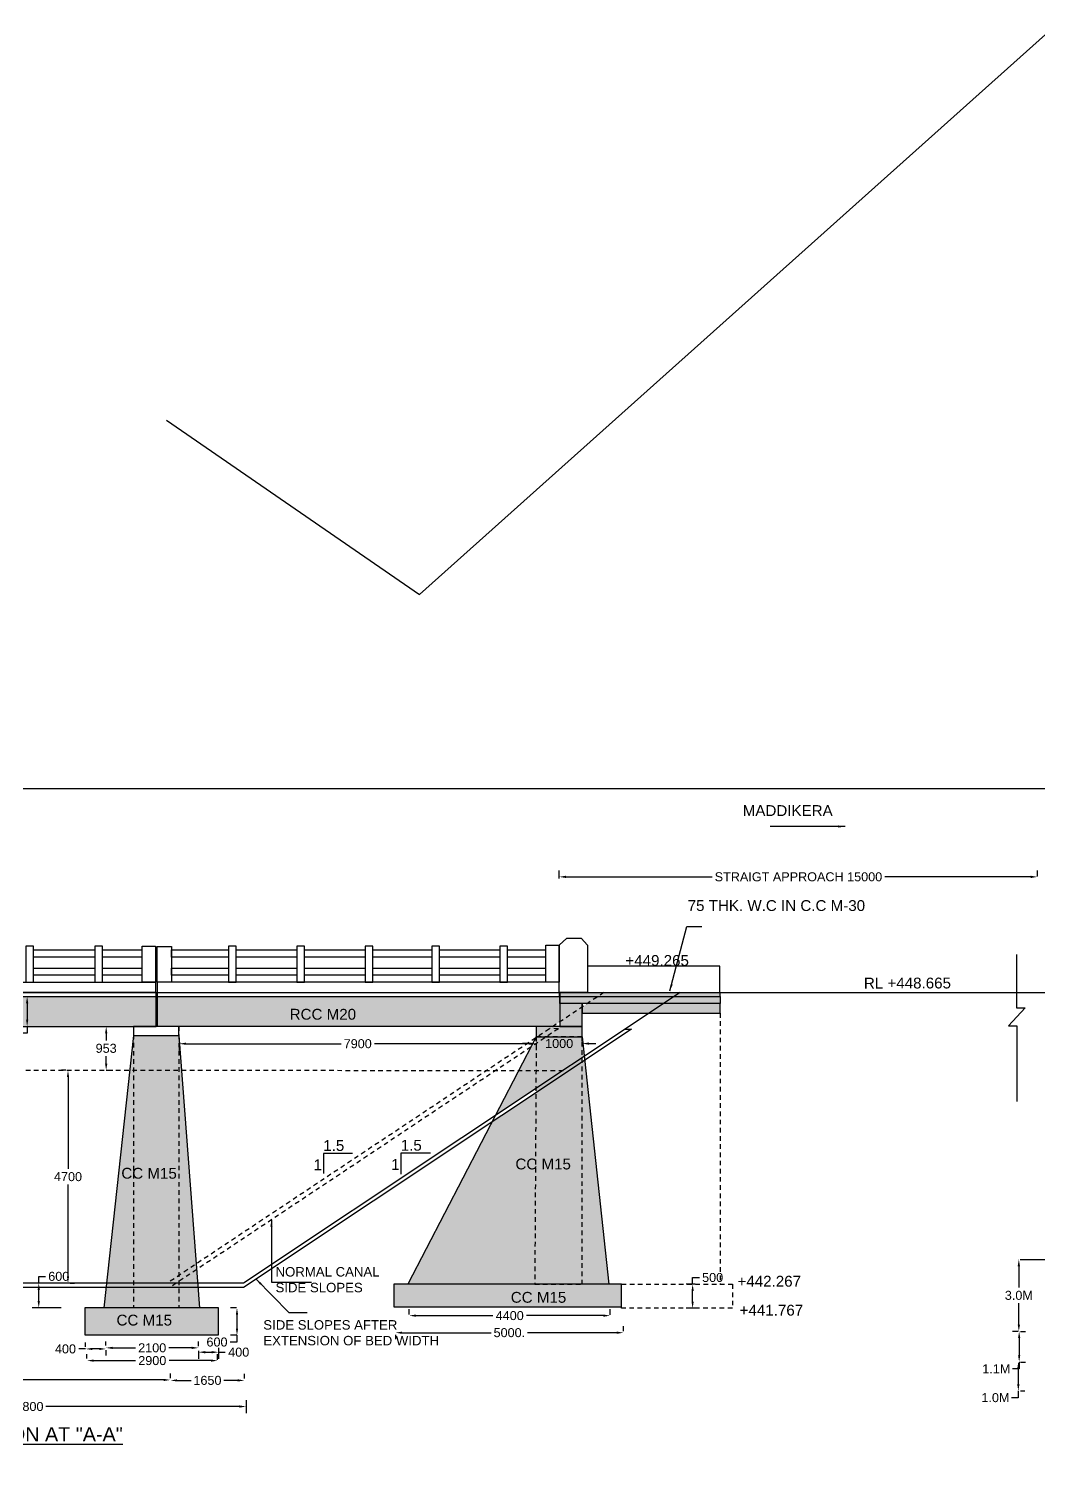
# Model space of a CAD drawing. Header units: inches. Extents: x 326 to 450, y 282 to 479.
# Drawn here: x 364.37 to 392.33, y 337.73 to 377.89 of the extents above; entities that cross this region are included whole.
import ezdxf

# ---------------------------------------------------------------- set-up
doc = ezdxf.new("R2010")
doc.units = ezdxf.units.IN
doc.header["$MEASUREMENT"] = 0
doc.linetypes.add('HIDDEN', pattern=[9.525, 6.35, -3.175])
for name, color, linetype in [('DIMENSION', 7, 'Continuous'), ('DRAWING', 7, 'Continuous'), ('HATCH', 7, 'Continuous'), ('TEXT', 7, 'Continuous')]:
    doc.layers.add(name, color=color, linetype=linetype)
doc.styles.get("Standard").update_dxf_attribs({"font": 'arial.ttf'})
doc.dimstyles.get("Standard").update_dxf_attribs({"dimtxt": 0.18, "dimasz": 0.1875, "dimexe": 0.18, "dimexo": 0.0625, "dimgap": 0.09, "dimtad": 0, "dimtih": 1, "dimtoh": 1, "dimdec": 4, "dimzin": 0, "dimdsep": 46, "dimtxsty": 'Standard', "dimcen": 0.09, "dimadec": 0, "dimazin": 0, "dimtfac": 1, "dimtdec": 4, "dimtofl": 0, "dimtmove": 0, "dimatfit": 3, "dimfxl": 1, "dimtolj": 1, "dimtzin": 0, "dimarcsym": 0})

# ---------------------------------------------------------------- blocks, each defined once
blk = doc.blocks.new('*D50')
at = {"layer": 'Defpoints', "color": 0, "ltscale": 0.02, "transparency": 16777216}
for p in [(391.746, 343.81), (391.755, 341.818), (391.772, 341.818)]:
    blk.add_point(p, dxfattribs=at)
at = {"layer": 'DIMENSION', "color": 0, "lineweight": -2, "ltscale": 0.02, "transparency": 16777216}
for p, q in [((391.809, 343.81), (391.952, 343.81)), ((391.772, 343.623), (391.772, 343.032)), ((391.772, 342.006), (391.772, 342.597)), ((391.818, 341.818), (391.952, 341.818))]:
    blk.add_line(p, q, dxfattribs=at)
at = {"layer": 'DIMENSION', "color": 0, "ltscale": 0.02, "transparency": 16777216}
for points in [[(391.741, 343.623), (391.804, 343.623), (391.772, 343.81)], [(391.741, 342.006), (391.804, 342.006), (391.772, 341.818)]]:
    blk.add_solid(points, dxfattribs=at)
at = {"layer": 'DIMENSION', "color": 0, "ltscale": 0.02, "transparency": 16777216, "insert": (391.772, 342.814), "char_height": 0.25, "attachment_point": 5}
blk.add_mtext('\\A1;3.0M', dxfattribs=at)
blk = doc.blocks.new('*D51')
at = {"layer": 'Defpoints', "color": 0, "ltscale": 0.02, "transparency": 16777216}
for p in [(391.818, 341.818), (391.755, 340.968), (391.781, 340.968)]:
    blk.add_point(p, dxfattribs=at)
at = {"layer": 'DIMENSION', "color": 0, "lineweight": -2, "ltscale": 0.02, "transparency": 16777216}
for p, q in [((391.755, 341.818), (391.601, 341.818)), ((391.781, 341.631), (391.781, 341.156)), ((391.781, 340.968), (391.781, 340.781)), ((391.818, 340.968), (391.961, 340.968)), ((391.781, 340.781), (391.594, 340.781))]:
    blk.add_line(p, q, dxfattribs=at)
at = {"layer": 'DIMENSION', "color": 0, "ltscale": 0.02, "transparency": 16777216}
for points in [[(391.75, 341.631), (391.812, 341.631), (391.781, 341.818)], [(391.75, 341.156), (391.812, 341.156), (391.781, 340.968)]]:
    blk.add_solid(points, dxfattribs=at)
at = {"layer": 'DIMENSION', "color": 0, "ltscale": 0.02, "transparency": 16777216, "insert": (391.148, 340.781), "char_height": 0.25, "attachment_point": 5}
blk.add_mtext('\\A1;1.1M', dxfattribs=at)
blk = doc.blocks.new('*D52')
at = {"layer": 'Defpoints', "color": 0, "ltscale": 0.02, "transparency": 16777216}
for p in [(391.755, 340.968), (391.755, 340.168), (391.758, 340.168)]:
    blk.add_point(p, dxfattribs=at)
at = {"layer": 'DIMENSION', "color": 0, "lineweight": -2, "ltscale": 0.02, "transparency": 16777216}
for p, q in [((391.818, 340.968), (391.938, 340.968)), ((391.758, 340.781), (391.758, 340.356)), ((391.758, 340.168), (391.758, 339.981)), ((391.818, 340.168), (391.938, 340.168)), ((391.758, 339.981), (391.57, 339.981))]:
    blk.add_line(p, q, dxfattribs=at)
at = {"layer": 'DIMENSION', "color": 0, "ltscale": 0.02, "transparency": 16777216}
for points in [[(391.727, 340.781), (391.789, 340.781), (391.758, 340.968)], [(391.727, 340.356), (391.789, 340.356), (391.758, 340.168)]]:
    blk.add_solid(points, dxfattribs=at)
at = {"layer": 'DIMENSION', "color": 0, "ltscale": 0.02, "transparency": 16777216, "insert": (391.124, 339.981), "char_height": 0.25, "attachment_point": 5}
blk.add_mtext('\\A1;1.0M', dxfattribs=at)
blk = doc.blocks.new('*D94')
at = {"layer": 'Defpoints', "color": 0, "ltscale": 0.02, "transparency": 16777216}
for p in [(379.049, 354.297), (392.292, 354.405), (392.292, 354.365)]:
    blk.add_point(p, dxfattribs=at)
at = {"layer": 'DIMENSION', "color": 0, "lineweight": -2, "ltscale": 0.02, "transparency": 16777216}
for p, q in [((379.049, 354.359), (379.049, 354.585)), ((392.292, 354.427), (392.292, 354.585)), ((379.237, 354.405), (383.277, 354.405)), ((392.104, 354.405), (388.064, 354.405))]:
    blk.add_line(p, q, dxfattribs=at)
at = {"layer": 'DIMENSION', "color": 0, "ltscale": 0.02, "transparency": 16777216}
for points in [[(379.237, 354.436), (379.237, 354.373), (379.049, 354.405)], [(392.104, 354.436), (392.104, 354.373), (392.292, 354.405)]]:
    blk.add_solid(points, dxfattribs=at)
at = {"layer": 'DIMENSION', "color": 0, "ltscale": 0.02, "transparency": 16777216, "insert": (385.67, 354.405), "char_height": 0.25, "attachment_point": 5}
blk.add_mtext('\\A1;STRAIGT APPROACH 15000', dxfattribs=at)
blk = doc.blocks.new('*D98')
at = {"layer": 'Defpoints', "color": 0, "ltscale": 0.02, "transparency": 16777216}
for p in [(364.295, 351.092), (364.295, 350.262), (364.315, 350.262)]:
    blk.add_point(p, dxfattribs=at)
at = {"layer": 'DIMENSION', "color": 0, "lineweight": -2, "ltscale": 0.02, "transparency": 16777216}
for p, q in [((364.357, 351.092), (364.495, 351.092)), ((364.315, 350.904), (364.315, 350.45)), ((364.315, 350.262), (364.315, 350.075)), ((364.357, 350.262), (364.495, 350.262)), ((364.315, 350.075), (364.127, 350.075))]:
    blk.add_line(p, q, dxfattribs=at)
at = {"layer": 'DIMENSION', "color": 0, "ltscale": 0.02, "transparency": 16777216}
for points in [[(364.284, 350.904), (364.346, 350.904), (364.315, 351.092)], [(364.284, 350.45), (364.346, 350.45), (364.315, 350.262)]]:
    blk.add_solid(points, dxfattribs=at)
at = {"layer": 'DIMENSION', "color": 0, "ltscale": 0.02, "transparency": 16777216, "insert": (363.761, 350.075), "char_height": 0.25, "attachment_point": 5}
blk.add_mtext('\\A1;670', dxfattribs=at)
blk = doc.blocks.new('*D99')
at = {"layer": 'Defpoints', "color": 0, "ltscale": 0.02, "transparency": 16777216}
for p in [(366.437, 350.262), (366.503, 350.262), (366.437, 349.048)]:
    blk.add_point(p, dxfattribs=at)
at = {"layer": 'DIMENSION', "color": 0, "lineweight": -2, "ltscale": 0.02, "transparency": 16777216}
for p, q in [((366.499, 350.262), (366.683, 350.262)), ((366.503, 350.075), (366.503, 349.873)), ((366.503, 349.235), (366.503, 349.438)), ((366.499, 349.048), (366.683, 349.048))]:
    blk.add_line(p, q, dxfattribs=at)
at = {"layer": 'DIMENSION', "color": 0, "ltscale": 0.02, "transparency": 16777216}
for points in [[(366.472, 350.075), (366.535, 350.075), (366.503, 350.262)], [(366.472, 349.235), (366.535, 349.235), (366.503, 349.048)]]:
    blk.add_solid(points, dxfattribs=at)
at = {"layer": 'DIMENSION', "color": 0, "ltscale": 0.02, "transparency": 16777216, "insert": (366.503, 349.655), "char_height": 0.25, "attachment_point": 5}
blk.add_mtext('\\A1;953', dxfattribs=at)
blk = doc.blocks.new('*D100')
at = {"layer": 'Defpoints', "color": 0, "ltscale": 0.02, "transparency": 16777216}
for p in [(368.527, 349.799), (378.409, 349.855), (378.409, 349.783)]:
    blk.add_point(p, dxfattribs=at)
at = {"layer": 'DIMENSION', "color": 0, "lineweight": -2, "ltscale": 0.02, "transparency": 16777216}
for p, q in [((368.715, 349.783), (373.006, 349.783)), ((378.221, 349.783), (373.93, 349.783)), ((378.409, 349.793), (378.409, 349.603)), ((368.527, 349.736), (368.527, 349.603))]:
    blk.add_line(p, q, dxfattribs=at)
at = {"layer": 'DIMENSION', "color": 0, "ltscale": 0.02, "transparency": 16777216}
for points in [[(368.715, 349.814), (368.715, 349.752), (368.527, 349.783)], [(378.221, 349.814), (378.221, 349.752), (378.409, 349.783)]]:
    blk.add_solid(points, dxfattribs=at)
at = {"layer": 'DIMENSION', "color": 0, "ltscale": 0.02, "transparency": 16777216, "insert": (373.468, 349.783), "char_height": 0.25, "attachment_point": 5}
blk.add_mtext('\\A1;7900', dxfattribs=at)
blk = doc.blocks.new('*D101')
at = {"layer": 'Defpoints', "color": 0, "ltscale": 0.02, "transparency": 16777216}
for p in [(378.409, 349.787), (379.681, 349.788), (379.681, 349.787)]:
    blk.add_point(p, dxfattribs=at)
at = {"layer": 'DIMENSION', "color": 0, "lineweight": -2, "ltscale": 0.02, "transparency": 16777216}
for p, q in [((378.221, 349.788), (378.034, 349.788)), ((378.409, 349.85), (378.409, 349.968)), ((379.681, 349.85), (379.681, 349.968)), ((379.868, 349.788), (380.056, 349.788))]:
    blk.add_line(p, q, dxfattribs=at)
at = {"layer": 'DIMENSION', "color": 0, "ltscale": 0.02, "transparency": 16777216}
for points in [[(378.221, 349.819), (378.221, 349.757), (378.409, 349.788)], [(379.868, 349.819), (379.868, 349.757), (379.681, 349.788)]]:
    blk.add_solid(points, dxfattribs=at)
at = {"layer": 'DIMENSION', "color": 0, "ltscale": 0.02, "transparency": 16777216, "insert": (379.045, 349.788), "char_height": 0.25, "attachment_point": 5}
blk.add_mtext('\\A1;1000', dxfattribs=at)
blk = doc.blocks.new('*D102')
at = {"layer": 'Defpoints', "color": 0, "ltscale": 0.02, "transparency": 16777216}
for p in [(365.446, 349.048), (365.446, 349.048), (365.445, 343.153)]:
    blk.add_point(p, dxfattribs=at)
at = {"layer": 'DIMENSION', "color": 0, "lineweight": -2, "ltscale": 0.02, "transparency": 16777216}
for p, q in [((365.384, 349.048), (365.266, 349.048)), ((365.446, 348.861), (365.446, 346.318)), ((365.446, 343.34), (365.446, 345.883)), ((365.507, 343.153), (365.626, 343.153))]:
    blk.add_line(p, q, dxfattribs=at)
at = {"layer": 'DIMENSION', "color": 0, "ltscale": 0.02, "transparency": 16777216}
for points in [[(365.415, 348.861), (365.477, 348.861), (365.446, 349.048)], [(365.415, 343.34), (365.477, 343.34), (365.446, 343.153)]]:
    blk.add_solid(points, dxfattribs=at)
at = {"layer": 'DIMENSION', "color": 0, "ltscale": 0.02, "transparency": 16777216, "insert": (365.446, 346.101), "char_height": 0.25, "attachment_point": 5}
blk.add_mtext('\\A1;4700', dxfattribs=at)
blk = doc.blocks.new('*D114')
at = {"layer": 'Defpoints', "color": 0, "ltscale": 0.02, "transparency": 16777216}
for p in [(370.17, 342.467), (370.125, 341.708), (370.185, 341.708)]:
    blk.add_point(p, dxfattribs=at)
at = {"layer": 'DIMENSION', "color": 0, "lineweight": -2, "ltscale": 0.02, "transparency": 16777216}
for p, q in [((370.107, 342.467), (369.945, 342.467)), ((370.125, 342.28), (370.125, 341.896)), ((370.125, 341.521), (369.937, 341.521)), ((370.122, 341.708), (369.945, 341.708)), ((370.125, 341.708), (370.125, 341.521))]:
    blk.add_line(p, q, dxfattribs=at)
at = {"layer": 'DIMENSION', "color": 0, "ltscale": 0.02, "transparency": 16777216}
for points in [[(370.093, 342.28), (370.156, 342.28), (370.125, 342.467)], [(370.093, 341.896), (370.156, 341.896), (370.125, 341.708)]]:
    blk.add_solid(points, dxfattribs=at)
at = {"layer": 'DIMENSION', "color": 0, "ltscale": 0.02, "transparency": 16777216, "insert": (369.571, 341.521), "char_height": 0.25, "attachment_point": 5}
blk.add_mtext('\\A1;600', dxfattribs=at)
blk = doc.blocks.new('*D115')
at = {"layer": 'Defpoints', "color": 0, "ltscale": 0.02, "transparency": 16777216}
for p in [(369.056, 341.346), (369.615, 341.429), (369.615, 341.241)]:
    blk.add_point(p, dxfattribs=at)
at = {"layer": 'DIMENSION', "color": 0, "lineweight": -2, "ltscale": 0.02, "transparency": 16777216}
for p, q in [((369.615, 341.366), (369.615, 341.061)), ((369.056, 341.283), (369.056, 341.061)), ((369.244, 341.241), (369.427, 341.241)), ((369.615, 341.241), (369.802, 341.241))]:
    blk.add_line(p, q, dxfattribs=at)
at = {"layer": 'DIMENSION', "color": 0, "ltscale": 0.02, "transparency": 16777216}
for points in [[(369.244, 341.272), (369.244, 341.209), (369.056, 341.241)], [(369.427, 341.272), (369.427, 341.209), (369.615, 341.241)]]:
    blk.add_solid(points, dxfattribs=at)
at = {"layer": 'DIMENSION', "color": 0, "ltscale": 0.02, "transparency": 16777216, "insert": (370.173, 341.241), "char_height": 0.25, "attachment_point": 5}
blk.add_mtext('\\A1;400', dxfattribs=at)
blk = doc.blocks.new('*D116')
at = {"layer": 'Defpoints', "color": 0, "ltscale": 0.02, "transparency": 16777216}
for p in [(366.498, 341.361), (366.498, 341.361), (369.056, 341.346)]:
    blk.add_point(p, dxfattribs=at)
at = {"layer": 'DIMENSION', "color": 0, "lineweight": -2, "ltscale": 0.02, "transparency": 16777216}
for p, q in [((366.498, 341.423), (366.498, 341.541)), ((366.686, 341.361), (367.312, 341.361)), ((368.869, 341.361), (368.242, 341.361)), ((369.056, 341.408), (369.056, 341.541))]:
    blk.add_line(p, q, dxfattribs=at)
at = {"layer": 'DIMENSION', "color": 0, "ltscale": 0.02, "transparency": 16777216}
for points in [[(366.686, 341.392), (366.686, 341.329), (366.498, 341.361)], [(368.869, 341.392), (368.869, 341.329), (369.056, 341.361)]]:
    blk.add_solid(points, dxfattribs=at)
at = {"layer": 'DIMENSION', "color": 0, "ltscale": 0.02, "transparency": 16777216, "insert": (367.777, 341.361), "char_height": 0.25, "attachment_point": 5}
blk.add_mtext('\\A1;2100', dxfattribs=at)
blk = doc.blocks.new('*D117')
at = {"layer": 'Defpoints', "color": 0, "ltscale": 0.02, "transparency": 16777216}
for p in [(365.934, 341.331), (365.934, 341.331), (366.498, 341.361)]:
    blk.add_point(p, dxfattribs=at)
at = {"layer": 'DIMENSION', "color": 0, "lineweight": -2, "ltscale": 0.02, "transparency": 16777216}
for p, q in [((365.934, 341.331), (365.747, 341.331)), ((365.934, 341.393), (365.934, 341.511)), ((366.311, 341.331), (366.122, 341.331)), ((366.498, 341.298), (366.498, 341.151))]:
    blk.add_line(p, q, dxfattribs=at)
at = {"layer": 'DIMENSION', "color": 0, "ltscale": 0.02, "transparency": 16777216}
for points in [[(366.122, 341.362), (366.122, 341.299), (365.934, 341.331)], [(366.311, 341.362), (366.311, 341.299), (366.498, 341.331)]]:
    blk.add_solid(points, dxfattribs=at)
at = {"layer": 'DIMENSION', "color": 0, "ltscale": 0.02, "transparency": 16777216, "insert": (365.376, 341.331), "char_height": 0.25, "attachment_point": 5}
blk.add_mtext('\\A1;400', dxfattribs=at)
blk = doc.blocks.new('*D118')
at = {"layer": 'Defpoints', "color": 0, "ltscale": 0.02, "transparency": 16777216}
for p in [(365.972, 341.008), (369.589, 341.008), (369.589, 340.963)]:
    blk.add_point(p, dxfattribs=at)
at = {"layer": 'DIMENSION', "color": 0, "lineweight": -2, "ltscale": 0.02, "transparency": 16777216}
for p, q in [((365.972, 341.07), (365.972, 341.188)), ((366.159, 341.008), (367.315, 341.008)), ((369.402, 341.008), (368.245, 341.008)), ((369.589, 341.025), (369.589, 341.188))]:
    blk.add_line(p, q, dxfattribs=at)
at = {"layer": 'DIMENSION', "color": 0, "ltscale": 0.02, "transparency": 16777216}
for points in [[(366.159, 341.039), (366.159, 340.976), (365.972, 341.008)], [(369.402, 341.039), (369.402, 340.976), (369.589, 341.008)]]:
    blk.add_solid(points, dxfattribs=at)
at = {"layer": 'DIMENSION', "color": 0, "ltscale": 0.02, "transparency": 16777216, "insert": (367.78, 341.008), "char_height": 0.25, "attachment_point": 5}
blk.add_mtext('\\A1;2900', dxfattribs=at)
blk = doc.blocks.new('*D119')
at = {"layer": 'Defpoints', "color": 0, "ltscale": 0.02, "transparency": 16777216}
for p in [(368.281, 340.459), (368.281, 340.459), (370.334, 340.451)]:
    blk.add_point(p, dxfattribs=at)
at = {"layer": 'DIMENSION', "color": 0, "lineweight": -2, "ltscale": 0.02, "transparency": 16777216}
for p, q in [((368.281, 340.521), (368.281, 340.639)), ((370.334, 340.514), (370.334, 340.639)), ((368.468, 340.459), (368.856, 340.459)), ((370.146, 340.459), (369.758, 340.459))]:
    blk.add_line(p, q, dxfattribs=at)
at = {"layer": 'DIMENSION', "color": 0, "ltscale": 0.02, "transparency": 16777216}
for points in [[(368.468, 340.49), (368.468, 340.428), (368.281, 340.459)], [(370.146, 340.49), (370.146, 340.428), (370.334, 340.459)]]:
    blk.add_solid(points, dxfattribs=at)
at = {"layer": 'DIMENSION', "color": 0, "ltscale": 0.02, "transparency": 16777216, "insert": (369.307, 340.459), "char_height": 0.25, "attachment_point": 5}
blk.add_mtext('\\A1;1650', dxfattribs=at)
blk = doc.blocks.new('*D120')
at = {"layer": 'Defpoints', "color": 0, "ltscale": 0.02, "transparency": 16777216}
for p in [(356.241, 340.514), (368.281, 340.472), (368.281, 340.459)]:
    blk.add_point(p, dxfattribs=at)
at = {"layer": 'DIMENSION', "color": 0, "lineweight": -2, "ltscale": 0.02, "transparency": 16777216}
for p, q in [((368.281, 340.521), (368.281, 340.652)), ((356.241, 340.452), (356.241, 340.292)), ((356.428, 340.472), (360.775, 340.472)), ((368.093, 340.472), (363.746, 340.472))]:
    blk.add_line(p, q, dxfattribs=at)
at = {"layer": 'DIMENSION', "color": 0, "ltscale": 0.02, "transparency": 16777216}
for points in [[(356.428, 340.504), (356.428, 340.441), (356.241, 340.472)], [(368.093, 340.504), (368.093, 340.441), (368.281, 340.472)]]:
    blk.add_solid(points, dxfattribs=at)
at = {"layer": 'DIMENSION', "color": 0, "ltscale": 0.02, "transparency": 16777216, "insert": (362.261, 340.472), "char_height": 0.25, "attachment_point": 5}
blk.add_mtext('\\A1;BED WIDTH 9500', dxfattribs=at)
blk = doc.blocks.new('*D121')
at = {"layer": 'Defpoints', "color": 0, "ltscale": 0.02, "transparency": 16777216}
for p in [(354.128, 339.954), (370.38, 339.974), (370.38, 339.736)]:
    blk.add_point(p, dxfattribs=at)
at = {"layer": 'DIMENSION', "color": 0, "lineweight": -2, "ltscale": 0.02, "transparency": 16777216}
for p, q in [((354.128, 339.891), (354.128, 339.556)), ((354.315, 339.736), (359.673, 339.736)), ((370.193, 339.736), (364.835, 339.736)), ((370.38, 339.911), (370.38, 339.556))]:
    blk.add_line(p, q, dxfattribs=at)
at = {"layer": 'DIMENSION', "color": 0, "ltscale": 0.02, "transparency": 16777216}
for points in [[(354.315, 339.767), (354.315, 339.705), (354.128, 339.736)], [(370.193, 339.767), (370.193, 339.705), (370.38, 339.736)]]:
    blk.add_solid(points, dxfattribs=at)
at = {"layer": 'DIMENSION', "color": 0, "ltscale": 0.02, "transparency": 16777216, "insert": (362.254, 339.736), "char_height": 0.25, "attachment_point": 5}
blk.add_mtext('\\A1;EXTENDED BED WIDTH 12800', dxfattribs=at)
blk = doc.blocks.new('*D122')
at = {"layer": 'Defpoints', "color": 0, "ltscale": 0.02, "transparency": 16777216}
for p in [(364.636, 343.153), (365.319, 343.153), (365.319, 342.467)]:
    blk.add_point(p, dxfattribs=at)
at = {"layer": 'DIMENSION', "color": 0, "lineweight": -2, "ltscale": 0.02, "transparency": 16777216}
for p, q in [((364.636, 343.153), (364.636, 343.34)), ((364.636, 343.34), (364.823, 343.34)), ((365.257, 343.153), (364.456, 343.153)), ((364.636, 342.655), (364.636, 342.965)), ((365.257, 342.467), (364.456, 342.467))]:
    blk.add_line(p, q, dxfattribs=at)
at = {"layer": 'DIMENSION', "color": 0, "ltscale": 0.02, "transparency": 16777216}
for points in [[(364.605, 342.965), (364.667, 342.965), (364.636, 343.153)], [(364.605, 342.655), (364.667, 342.655), (364.636, 342.467)]]:
    blk.add_solid(points, dxfattribs=at)
at = {"layer": 'DIMENSION', "color": 0, "ltscale": 0.02, "transparency": 16777216, "insert": (365.19, 343.34), "char_height": 0.25, "attachment_point": 5}
blk.add_mtext('\\A1;600', dxfattribs=at)
blk = doc.blocks.new('*D123')
at = {"layer": 'Defpoints', "color": 0, "ltscale": 0.02, "transparency": 16777216}
for p in [(374.896, 342.223), (380.456, 342.253), (380.456, 342.209)]:
    blk.add_point(p, dxfattribs=at)
at = {"layer": 'DIMENSION', "color": 0, "lineweight": -2, "ltscale": 0.02, "transparency": 16777216}
for p, q in [((374.896, 342.286), (374.896, 342.433)), ((375.083, 342.253), (377.208, 342.253)), ((380.269, 342.253), (378.144, 342.253)), ((380.456, 342.271), (380.456, 342.433))]:
    blk.add_line(p, q, dxfattribs=at)
at = {"layer": 'DIMENSION', "color": 0, "ltscale": 0.02, "transparency": 16777216}
for points in [[(375.083, 342.285), (375.083, 342.222), (374.896, 342.253)], [(380.269, 342.285), (380.269, 342.222), (380.456, 342.253)]]:
    blk.add_solid(points, dxfattribs=at)
at = {"layer": 'DIMENSION', "color": 0, "ltscale": 0.02, "transparency": 16777216, "insert": (377.676, 342.253), "char_height": 0.25, "attachment_point": 5}
blk.add_mtext('\\A1;4400', dxfattribs=at)
blk = doc.blocks.new('*D124')
at = {"layer": 'Defpoints', "color": 0, "ltscale": 0.02, "transparency": 16777216}
for p in [(374.51, 341.784), (380.822, 341.781), (380.822, 341.759)]:
    blk.add_point(p, dxfattribs=at)
at = {"layer": 'DIMENSION', "color": 0, "lineweight": -2, "ltscale": 0.02, "transparency": 16777216}
for p, q in [((374.698, 341.781), (377.162, 341.781)), ((380.635, 341.781), (378.171, 341.781)), ((380.822, 341.822), (380.822, 341.961)), ((374.51, 341.721), (374.51, 341.601))]:
    blk.add_line(p, q, dxfattribs=at)
at = {"layer": 'DIMENSION', "color": 0, "ltscale": 0.02, "transparency": 16777216}
for points in [[(374.698, 341.812), (374.698, 341.749), (374.51, 341.781)], [(380.635, 341.812), (380.635, 341.749), (380.822, 341.781)]]:
    blk.add_solid(points, dxfattribs=at)
at = {"layer": 'DIMENSION', "color": 0, "ltscale": 0.02, "transparency": 16777216, "insert": (377.666, 341.781), "char_height": 0.25, "attachment_point": 5}
blk.add_mtext('\\A1;5000.', dxfattribs=at)
blk = doc.blocks.new('*D125')
at = {"layer": 'Defpoints', "color": 0, "ltscale": 0.02, "transparency": 16777216}
for p in [(382.74, 343.122), (382.872, 343.122), (382.872, 342.456)]:
    blk.add_point(p, dxfattribs=at)
at = {"layer": 'DIMENSION', "color": 0, "lineweight": -2, "ltscale": 0.02, "transparency": 16777216}
for p, q in [((382.809, 343.122), (382.56, 343.122)), ((382.74, 343.122), (382.74, 343.309)), ((382.74, 343.309), (382.928, 343.309)), ((382.74, 342.644), (382.74, 342.934)), ((382.809, 342.456), (382.56, 342.456))]:
    blk.add_line(p, q, dxfattribs=at)
at = {"layer": 'DIMENSION', "color": 0, "ltscale": 0.02, "transparency": 16777216}
for points in [[(382.709, 342.934), (382.772, 342.934), (382.74, 343.122)], [(382.709, 342.644), (382.772, 342.644), (382.74, 342.456)]]:
    blk.add_solid(points, dxfattribs=at)
at = {"layer": 'DIMENSION', "color": 0, "ltscale": 0.02, "transparency": 16777216, "insert": (383.294, 343.309), "char_height": 0.25, "attachment_point": 5}
blk.add_mtext('\\A1;500', dxfattribs=at)

msp = doc.modelspace()

# ---------------------------------------------------------------- hatches: boundary and pattern name
at = {"layer": 'HATCH', "ltscale": 0.02}
h = msp.add_hatch(dxfattribs=at)
h.set_pattern_fill('AR-CONC', color=0, scale=0.05, style=0)
h.set_pattern_definition([(130, (724.37403, 0), (-0.35863009, -0.03137607), [0.0375, -0.4125]), (185, (724.37403, 0), (0.06937567, 0.37609607), [0.03, -0.33]), (79.5486, (724.34415, -0.0026), (-0.2892547, 0.34471977), [0.0318701, -0.35057106]), (133.8158, (724.37403, 0.1), (-0.53362052, -0.0827595), [0.05625, -0.61875]), (83.3644, (724.32956, 0.0931), (-0.46733135, 0.48705894), [0.04780514, -0.5258565]), (188.8158, (724.37403, 0.1), (-0.467331, 0.4870593), [0.045, -0.495]), (159, (724.32403, 0.075), (-0.29845353, -0.20130945), [0.0375, -0.4125]), (214, (724.32403, 0.075), (-0.12165767, 0.36257502), [0.03, -0.33]), (108.5486, (724.29916, 0.05822), (-0.42011131, 0.16126525), [0.0318701, -0.35057106]), (142.5, (724.37403, 0), (-0.006079928, 0.166446927), [0, -0.326, 0, -0.335, 0, -0.33125]), (172.5, (724.37403, 0), (-0.13153477, 0.197205856), [0, -0.191, 0, -0.3185, 0, -0.12625]), (212.5, (724.48553, 0), (-0.266911218, -0.011277436), [0, -0.125, 0, -0.39, 0, -0.5175]), (222.5, (724.53553, 0), (-0.29159308, 0.05005249), [0, -0.1625, 0, -0.259, 0, -0.3675])])
h.paths.add_polyline_path([(380.11992, 351.09187), (382.22693, 351.09187), (381.92849, 350.89308), (379.82137, 350.89308)])
h.paths.add_polyline_path([(380.28506, 351.20183), (382.39201, 351.20183), (382.22693, 351.09187), (380.11992, 351.09187)])
h.paths.add_polyline_path([(379.06024, 351.20183), (379.8421, 351.20183), (380.28506, 351.20183), (380.11992, 351.09187), (379.06024, 351.09187)])
h.paths.add_polyline_path([(379.06024, 351.09187), (380.11992, 351.09187), (379.82137, 350.89308), (379.68061, 350.89308), (379.06024, 350.89308)])
h.paths.add_polyline_path([(382.22693, 351.09187), (383.50542, 351.09187), (383.50542, 350.89308), (381.92849, 350.89308)])
h.paths.add_polyline_path([(382.39201, 351.20183), (383.50615, 351.20183), (383.50615, 351.09187), (382.22693, 351.09187)])
h.paths.add_polyline_path([(379.68061, 350.79935), (379.68061, 350.26502), (379.05902, 350.26502), (379.05902, 350.38546)])
h.paths.add_polyline_path([(379.05902, 350.89308), (379.68061, 350.89308), (379.68061, 350.79935), (379.05902, 350.38546)])
h.paths.add_polyline_path([(379.02507, 350.19799), (378.78701, 350.20433), (378.8741, 350.26232), (379.68061, 350.26232), (379.68061, 349.97218), (378.68594, 349.97218)])
h.paths.add_polyline_path([(378.78701, 350.20433), (379.02507, 350.19799), (378.68594, 349.97218), (378.43835, 349.97218)])
h.paths.add_polyline_path([(378.40927, 350.26232), (378.8741, 350.26232), (378.43835, 349.97218), (378.40927, 349.97218)])
h.paths.add_polyline_path([(367.92725, 351.09187), (379.05902, 351.09187), (379.05902, 350.38546), (378.87815, 350.26502), (367.92725, 350.26502)])
h.paths.add_polyline_path([(362.18582, 351.09187), (367.8839, 351.09187), (367.8839, 350.26502), (367.25491, 350.26502), (367.25491, 350.26232), (362.18594, 350.26232)])
h.paths.add_polyline_path([(367.25491, 350.00923), (368.51122, 350.00923), (368.51122, 343.36206), (368.19765, 343.15326), (367.25491, 343.15312)])
h.paths.add_polyline_path([(368.51122, 350.00923), (368.99331, 343.68307), (368.51122, 343.36206)])
h.paths.add_polyline_path([(367.25491, 350.00923), (367.25491, 343.15312), (366.50933, 343.15301)])
h.paths.add_polyline_path([(369.00527, 343.52617), (369.03368, 343.15339), (368.51122, 343.15331), (368.51122, 343.1972)])
h.paths.add_polyline_path([(368.99331, 343.68307), (369.00527, 343.52617), (368.51122, 343.1972), (368.51122, 343.36206)])
h.paths.add_polyline_path([(368.51122, 343.36206), (368.51122, 343.1972), (368.4453, 343.1533), (368.19765, 343.15326)], flags=17)
h.paths.add_polyline_path([(368.51122, 343.15331), (369.03368, 343.15339), (369.04289, 343.03247), (368.51122, 343.03239)])
h.paths.add_polyline_path([(368.4453, 343.1533), (368.51122, 343.15331), (368.51122, 343.03239), (368.26366, 343.03235)])
h.paths.add_polyline_path([(367.25491, 343.15312), (368.4453, 343.1533), (368.26366, 343.03235), (367.25491, 343.0322)])
h.paths.add_polyline_path([(366.50933, 343.15301), (367.25491, 343.15312), (367.25491, 343.0322), (366.49618, 343.03209)])
h.paths.add_polyline_path([(368.51122, 343.03239), (369.04289, 343.03247), (369.08596, 342.46736), (368.51122, 342.46736)])
h.paths.add_polyline_path([(367.25491, 343.0322), (368.51122, 343.03239), (368.51122, 342.46736), (367.25491, 342.46736)])
h.paths.add_polyline_path([(366.49618, 343.03209), (367.25491, 343.0322), (367.25491, 342.46736), (366.43476, 342.46736)])
h.paths.add_polyline_path([(374.46893, 343.12157), (380.77276, 343.12157), (380.77276, 342.50111), (374.46893, 342.50111)])
h.paths.add_polyline_path([(365.91551, 342.46736), (369.61462, 342.46736), (369.61462, 341.72033), (365.91551, 341.72033)])
h.paths.add_polyline_path([(379.68061, 349.27483), (379.75048, 349.32137), (380.41608, 343.12157), (379.68061, 343.12157)])
h.paths.add_polyline_path([(377.18556, 347.61287), (378.4002, 348.42195), (378.3692, 343.12157), (374.85603, 343.12157)])
h.paths.add_polyline_path([(378.4002, 348.42195), (379.68061, 349.27483), (379.68061, 343.12157), (378.3692, 343.12157)])
h.paths.add_polyline_path([(379.68061, 349.39576), (379.68061, 349.27483), (378.4002, 348.42195), (378.40091, 348.54335)])
h.paths.add_polyline_path([(378.2633, 349.69075), (378.40819, 349.78723), (378.40091, 348.54335), (377.28139, 347.79764)])
h.paths.add_polyline_path([(378.40819, 349.78723), (378.68594, 349.97218), (379.68061, 349.97218), (379.68061, 349.39576), (378.40091, 348.54335)])
h.paths.add_polyline_path([(379.68061, 349.97218), (379.73836, 349.43423), (379.68061, 349.39576)])
h.paths.add_polyline_path([(378.40915, 349.95274), (378.43835, 349.97218), (378.68594, 349.97218), (378.40819, 349.78723)], flags=17)
h.paths.add_polyline_path([(368.5346, 346.42037), (366.88522, 346.42172), (366.88484, 345.96128), (368.53423, 345.95993)], flags=9)
h.paths.add_polyline_path([(379.31723, 342.98416), (377.66785, 342.98551), (377.66747, 342.52507), (379.31686, 342.52372)], flags=24)
h.paths.add_polyline_path([(368.40155, 342.353), (366.75216, 342.35435), (366.75178, 341.89391), (368.40117, 341.89256)], flags=24)
h.paths.add_polyline_path([(379.44561, 346.67644), (377.79623, 346.67779), (377.79585, 346.21735), (379.44524, 346.216)], flags=9)
h = msp.add_hatch(dxfattribs=at)
h.set_pattern_fill('AR-SAND', color=0, scale=0.02, style=0)
h.set_pattern_definition([(142.5, (724.374032, 0), (0.0012598672, 0.0385364754), [0, -0.0304, 0, -0.034, 0, -0.0325]), (172.5, (724.37403, 0), (-0.035395534, 0.0564429213), [0, -0.0164, 0, -0.0274, 0, -0.0105]), (212.5, (724.39863, 0), (-0.0622828372, 0.000113181), [0, -0.01, 0, -0.036, 0, -0.047]), (222.5, (724.39863, 0), (-0.060122532, 0.0175535113), [0, -0.005, 0, -0.0236, 0, -0.027])])
h.paths.add_polyline_path([(381.92849, 350.89308), (383.50542, 350.89308), (383.50542, 350.63078), (381.5347, 350.63078)])
h.paths.add_polyline_path([(379.68061, 350.79935), (379.82137, 350.89308), (381.92849, 350.89308), (381.5347, 350.63078), (379.68061, 350.63078)])

# ---------------------------------------------------------------- linework, layer by layer
at = {"layer": 'DIMENSION', "ltscale": 0.02}
msp.add_lwpolyline([(368.17487, 367.05612), (375.17703, 362.22461), (392.68256, 377.88543)], dxfattribs=at)
at = {"layer": 'DRAWING', "ltscale": 0.02}
for p, q in [((364.48612, 352.38219), (366.18996, 352.38219)), ((366.18996, 352.18254), (364.48612, 352.18254)), ((366.39931, 352.38219), (367.50081, 352.38219)), ((367.50081, 352.18254), (366.39931, 352.18254)), ((370.10565, 352.38219), (371.78172, 352.38219)), ((371.78172, 352.18254), (370.10565, 352.18254)), ((371.78172, 352.38219), (371.78172, 352.18254)), ((371.99418, 352.38219), (373.67025, 352.38219)), ((373.67025, 352.18254), (371.99418, 352.18254)), ((373.67025, 352.38219), (373.67025, 352.18254)), ((373.88272, 352.38219), (375.51911, 352.38219)), ((375.51911, 352.18254), (373.88272, 352.18254)), ((375.51911, 352.38219), (375.51911, 352.18254)), ((375.72846, 352.38219), (377.40453, 352.38219)), ((377.40453, 352.18254), (375.72846, 352.18254)), ((377.40453, 352.38219), (377.40453, 352.18254)), ((377.61699, 352.38219), (378.67414, 352.38219)), ((378.67414, 352.18254), (377.61699, 352.18254)), ((364.48612, 351.87742), (366.18996, 351.87742)), ((366.39931, 351.87742), (367.50081, 351.87742)), ((370.10565, 351.87742), (371.78172, 351.87742)), ((371.78172, 351.87742), (371.78172, 351.67777)), ((371.99418, 351.87742), (373.67025, 351.87742)), ((373.67025, 351.87742), (373.67025, 351.67777)), ((373.88272, 351.87742), (375.51911, 351.87742)), ((375.51911, 351.87742), (375.51911, 351.67777)), ((375.72846, 351.87742), (377.40453, 351.87742)), ((377.40453, 351.87742), (377.40453, 351.67777)), ((377.61699, 351.87742), (378.67414, 351.87742)), ((366.18996, 351.67777), (364.48612, 351.67777)), ((367.50081, 351.67777), (366.39931, 351.67777)), ((371.78172, 351.67777), (370.10565, 351.67777)), ((373.67025, 351.67777), (371.99418, 351.67777)), ((375.51911, 351.67777), (373.88272, 351.67777)), ((377.40453, 351.67777), (375.72846, 351.67777)), ((378.67414, 351.67777), (377.61699, 351.67777)), ((367.8839, 350.26232), (367.8839, 351.20183)), ((362.18594, 350.26232), (367.8839, 350.26232))]:
    msp.add_line(p, q, dxfattribs=at)
for points in [[(379.25673, 352.70556), (379.04927, 352.51015)], [(379.25673, 352.70556), (379.6506, 352.70556)], [(379.6506, 352.70556), (379.83113, 352.51759)], [(379.83113, 352.51759), (379.83113, 351.20183), (379.04927, 351.20183), (379.04927, 352.51015)], [(391.70552, 352.2536), (391.70552, 350.77913), (391.94475, 350.77913), (391.4886, 350.27489), (391.71632, 350.27489), (391.71632, 348.18555)], [(327.3492, 351.20183), (396.73362, 351.20183)], [(340.86788, 351.09187), (383.49518, 351.09187)], [(382.39201, 351.20183), (370.30939, 343.15358), (362.187, 343.15237)], [(379.04927, 351.20183), (379.04927, 351.09187)], [(383.49518, 351.20183), (383.49518, 351.09187)], [(381.04432, 350.1832), (370.3094, 343.03266), (362.18702, 343.03145)], [(380.86276, 350.1832), (381.04432, 350.1832)], [(367.25491, 350.00923), (366.43476, 342.46736)], [(368.51122, 350.00923), (369.08596, 342.46736)], [(378.40927, 349.97218), (374.85603, 343.12157)], [(379.68061, 349.97218), (380.41608, 343.12157)], [(373.32357, 346.74236), (372.51896, 346.74236), (372.51896, 346.19372)], [(375.48256, 346.74935), (374.66425, 346.74935), (374.66425, 346.17105)], [(391.96992, 343.81042), (393.01627, 343.81042), (393.01627, 340.22356), (393.78626, 340.22356), (393.86387, 340.0283), (393.98988, 340.40577), (393.98988, 340.20897), (395.10422, 340.20897)]]:
    msp.add_lwpolyline(points, dxfattribs=at)
for points in [[(364.27677, 351.49097), (364.48924, 351.49097), (364.48924, 352.48488), (364.27677, 352.48488)], [(366.18996, 351.49097), (366.40242, 351.49097), (366.40242, 352.48488), (366.18996, 352.48488)], [(367.87321, 351.49097), (367.50081, 351.49097), (367.50081, 352.48488), (367.87321, 352.48488)], [(368.30993, 351.49097), (367.91628, 351.49097), (367.91628, 352.47269), (368.30993, 352.47269)], [(368.30993, 352.38219), (369.89318, 352.38219), (369.89318, 352.18254), (368.30993, 352.18254)], [(369.89318, 351.49097), (370.10565, 351.49097), (370.10565, 352.48488), (369.89318, 352.48488)], [(371.78172, 351.49097), (371.99418, 351.49097), (371.99418, 352.48488), (371.78172, 352.48488)], [(373.67025, 351.49097), (373.88272, 351.49097), (373.88272, 352.48488), (373.67025, 352.48488)], [(375.51911, 351.49097), (375.73158, 351.49097), (375.73158, 352.48488), (375.51911, 352.48488)], [(377.40453, 351.49097), (377.61699, 351.49097), (377.61699, 352.48488), (377.40453, 352.48488)], [(378.67414, 352.51343), (379.04927, 352.51343), (379.04927, 351.49097), (378.67414, 351.49097)], [(368.30993, 351.87742), (369.89318, 351.87742), (369.89318, 351.67777), (368.30993, 351.67777)], [(379.83113, 351.20183), (383.49518, 351.20183), (383.49518, 351.93129), (379.83113, 351.93129)], [(356.49013, 351.49097), (367.87321, 351.49097), (367.87321, 351.20183), (356.49013, 351.20183)], [(379.04927, 351.49097), (367.91628, 351.49097), (367.91628, 351.20183), (379.04927, 351.20183)], [(379.05902, 350.26502), (367.92725, 350.26502), (367.92725, 351.20183), (379.05902, 351.20183)], [(379.06024, 351.09187), (383.50542, 351.09187), (383.50542, 350.89308), (379.06024, 350.89308)], [(379.68061, 350.89308), (379.05902, 350.89308), (379.05902, 350.26502), (379.68061, 350.26502)], [(383.50542, 350.89308), (379.68061, 350.89308), (379.68061, 350.63078), (383.50542, 350.63078)], [(368.51122, 350.26502), (367.25491, 350.26502), (367.25491, 350.00923), (368.51122, 350.00923)], [(379.68061, 350.26232), (378.40927, 350.26232), (378.40927, 349.97218), (379.68061, 349.97218)], [(380.77276, 343.12157), (374.46893, 343.12157), (374.46893, 342.50111), (380.77276, 342.50111)], [(369.61462, 342.46736), (365.91551, 342.46736), (365.91551, 341.72033), (369.61462, 341.72033)]]:
    msp.add_lwpolyline(points, close=True, dxfattribs=at)
at = {"layer": 'DRAWING', "linetype": 'HIDDEN', "ltscale": 0.02}
for points in [[(380.28506, 351.20183), (368.19765, 343.15326)], [(383.50542, 350.63078), (383.50542, 343.12157)], [(367.25491, 350.26232), (367.25491, 342.46736)], [(379.02507, 350.19799), (368.25753, 343.02827)], [(368.51122, 350.26502), (368.51122, 342.46736)], [(379.02507, 350.19799), (378.78701, 350.20433)], [(345.20908, 349.05228), (379.15467, 349.04543)]]:
    msp.add_lwpolyline(points, dxfattribs=at)
for points in [[(379.68061, 349.97218), (378.40927, 349.97218), (378.3692, 343.12157), (379.68061, 343.12157)], [(380.77276, 343.12157), (383.84087, 343.12157), (383.84087, 342.45613), (380.77276, 342.45613)]]:
    msp.add_lwpolyline(points, close=True, dxfattribs=at)
at = {"layer": 'TEXT', "ltscale": 0.02}
msp.add_lwpolyline([(325.59584, 356.84996), (431.69822, 356.84996), (431.69822, 282.48208), (325.59584, 282.48208)], close=True, dxfattribs=at)

# ---------------------------------------------------------------- texts
at = {"layer": 'DIMENSION', "ltscale": 0.02}
msp.add_text('%%ULONGITUDINAL SECTION AT "A-A"', height=0.3919674, dxfattribs=at).set_placement((358.0251, 338.77194))
at = {"layer": 'DIMENSION', "ltscale": 0.02, "insert": (370.85334, 342.12792), "char_height": 0.2613116, "width": 4.8697704, "attachment_point": 1}
msp.add_mtext('SIDE SLOPES AFTER EXTENSION OF BED WIDTH', dxfattribs=at)
at = {"layer": 'TEXT'}
for s, p in [('1.5', (372.51357, 346.81462)), ('1.5', (374.65886, 346.82161)), ('1', (372.24565, 346.28147)), ('1', (374.39095, 346.28847)), ('+442.267', (383.98211, 343.05619)), ('+441.767', (384.04141, 342.25465))]:
    msp.add_text(s, height=0.3, dxfattribs=at).set_placement(p)
at = {"layer": 'TEXT', "attachment_point": 1}
for s, insert, char_height, width in [('MADDIKERA', (384.12742, 356.39043), 0.3, 6.220623), ('75 THK. W.C IN C.C M-30', (382.60309, 353.75977), 0.3, 6.220623), ('NORMAL CANAL SIDE SLOPES', (371.19218, 343.59765), 0.2613116, 3.4274111)]:
    msp.add_mtext(s, dxfattribs=dict(at, insert=insert, char_height=char_height, width=width))
at = {"layer": 'TEXT', "char_height": 0.3}
for s, insert, width, attachment_point, rotation in [(' +449.265', (380.76193, 352.23763), 3.6049918, 1, 0.04695), (' RL +448.665', (387.36527, 351.61237), 3.6049918, 1, 0.04695), (' RCC M20', (373.42253, 350.74856), 3.271128, 3, 359.95305), ('CC M15', (379.37055, 346.6015), 1.5232592, 3, 359.95305), ('CC M15', (368.45954, 346.34543), 1.5232592, 3, 359.95305), ('CC M15', (379.24217, 342.90922), 1.5232592, 3, 359.95305), ('CC M15', (368.32649, 342.27806), 1.5232592, 3, 359.95305)]:
    msp.add_mtext(s, dxfattribs=dict(at, insert=insert, width=width, attachment_point=attachment_point, rotation=rotation))

# ---------------------------------------------------------------- dimensions: what is measured, and where the dimension line sits
at = {"layer": 'DIMENSION', "ltscale": 0.02}
for base, p1, p2, text, picture, middle in [((392.29161, 354.40468), (379.04927, 354.29669), (392.29161, 354.36471), 'STRAIGT APPROACH 15000', '*D94', (385.67044, 354.40468)), ((378.40858, 349.78322), (368.52728, 349.79852), (378.40858, 349.85515), '7900', '*D100', (373.46793, 349.78322)), ((379.68061, 349.78817), (378.40858, 349.78749), (379.68061, 349.78749), '1000', '*D101', (379.0446, 349.78817)), ((380.45637, 342.25343), (374.89587, 342.22325), (380.45637, 342.20856), '4400', '*D123', (377.67612, 342.25343)), ((380.82211, 341.78059), (374.51043, 341.78376), (380.82211, 341.7593), '5000.', '*D124', (377.66627, 341.78059)), ((365.93415, 341.3307), (366.49818, 341.36075), (365.93415, 341.3307), '400', '*D117', (365.37587, 341.3307)), ((366.49818, 341.36075), (369.05627, 341.34568), (366.49818, 341.36075), '2100', '*D116', (367.77723, 341.36075)), ((369.61462, 341.24052), (369.05627, 341.34568), (369.61462, 341.42879), '400', '*D115', (370.1729, 341.24052)), ((368.28055, 340.47226), (356.24099, 340.51434), (368.28055, 340.45879), 'BED WIDTH 9500', '*D120', (362.26077, 340.47226)), ((369.58911, 341.00769), (365.97176, 341.00769), (369.58911, 340.96262), '2900', '*D118', (367.78043, 341.00769)), ((370.38013, 339.73598), (354.12751, 339.95377), (370.38013, 339.97356), 'EXTENDED BED WIDTH 12800', '*D121', (362.25382, 339.73598)), ((368.28055, 340.45879), (370.33364, 340.45127), (368.28055, 340.45879), '1650', '*D119', (369.30709, 340.45879))]:
    dim = msp.add_linear_dim(base=base, p1=p1, p2=p2, text=text, dimstyle='Standard', override={"dimtxt": 0.25}, dxfattribs=at)
    dim.commit()
    dim.dimension.update_dxf_attribs({"geometry": picture, "text_midpoint": middle})
for base, p1, p2, text, picture, middle in [((364.31476, 350.26232), (364.2949, 351.09187), (364.2949, 350.26232), '670', '*D98', (363.76083, 350.07482)), ((366.50325, 350.26232), (366.43668, 349.048), (366.43668, 350.26232), '953', '*D99', (366.50325, 349.65516)), ((365.44601, 349.0482), (365.44482, 343.15286), (365.44601, 349.0482), '4700', '*D102', (365.44601, 346.10053)), ((391.77238, 341.81841), (391.74634, 343.81042), (391.75502, 341.81841), '3.0M', '*D50', (391.77238, 342.81441)), ((364.63599, 343.15284), (365.31942, 342.46736), (365.31931, 343.15284), '600', '*D122', (365.18992, 343.34034)), ((382.74045, 343.12157), (382.87161, 342.45613), (382.87161, 343.12157), '500', '*D125', (383.2937, 343.30907)), ((370.12469, 341.70819), (370.16981, 342.46736), (370.18485, 341.70819), '600', '*D114', (369.57076, 341.52069)), ((391.78122, 340.96838), (391.81752, 341.81841), (391.7552, 340.96838), '1.1M', '*D51', (391.14756, 340.78088)), ((391.75779, 340.16849), (391.7552, 340.96838), (391.7552, 340.16849), '1.0M', '*D52', (391.12414, 339.98099))]:
    dim = msp.add_linear_dim(base=base, p1=p1, p2=p2, angle=90, text=text, dimstyle='Standard', override={"dimtxt": 0.25}, dxfattribs=at)
    dim.commit()
    dim.dimension.update_dxf_attribs({"geometry": picture, "text_midpoint": middle})

# ---------------------------------------------------------------- leaders
for points in [[(386.96327, 355.79919), (384.88571, 355.79919)], [(382.11202, 351.24717), (382.58031, 353.02688), (382.99385, 353.02688)]]:
    msp.add_leader(points, dimstyle='Standard', override={"dimgap": 0.09, "dimtad": 0}, dxfattribs=at)
at = {"layer": 'TEXT', "ltscale": 0.02}
for points in [[(371.07893, 344.90694), (371.07893, 343.17661), (372.18606, 343.17661)], [(370.65504, 343.26288), (371.55926, 342.34185), (372.06509, 342.34185)]]:
    msp.add_leader(points, dimstyle='Standard', override={"dimgap": 0.09, "dimtad": 0}, dxfattribs=at)

doc.saveas('drawing.dxf')
